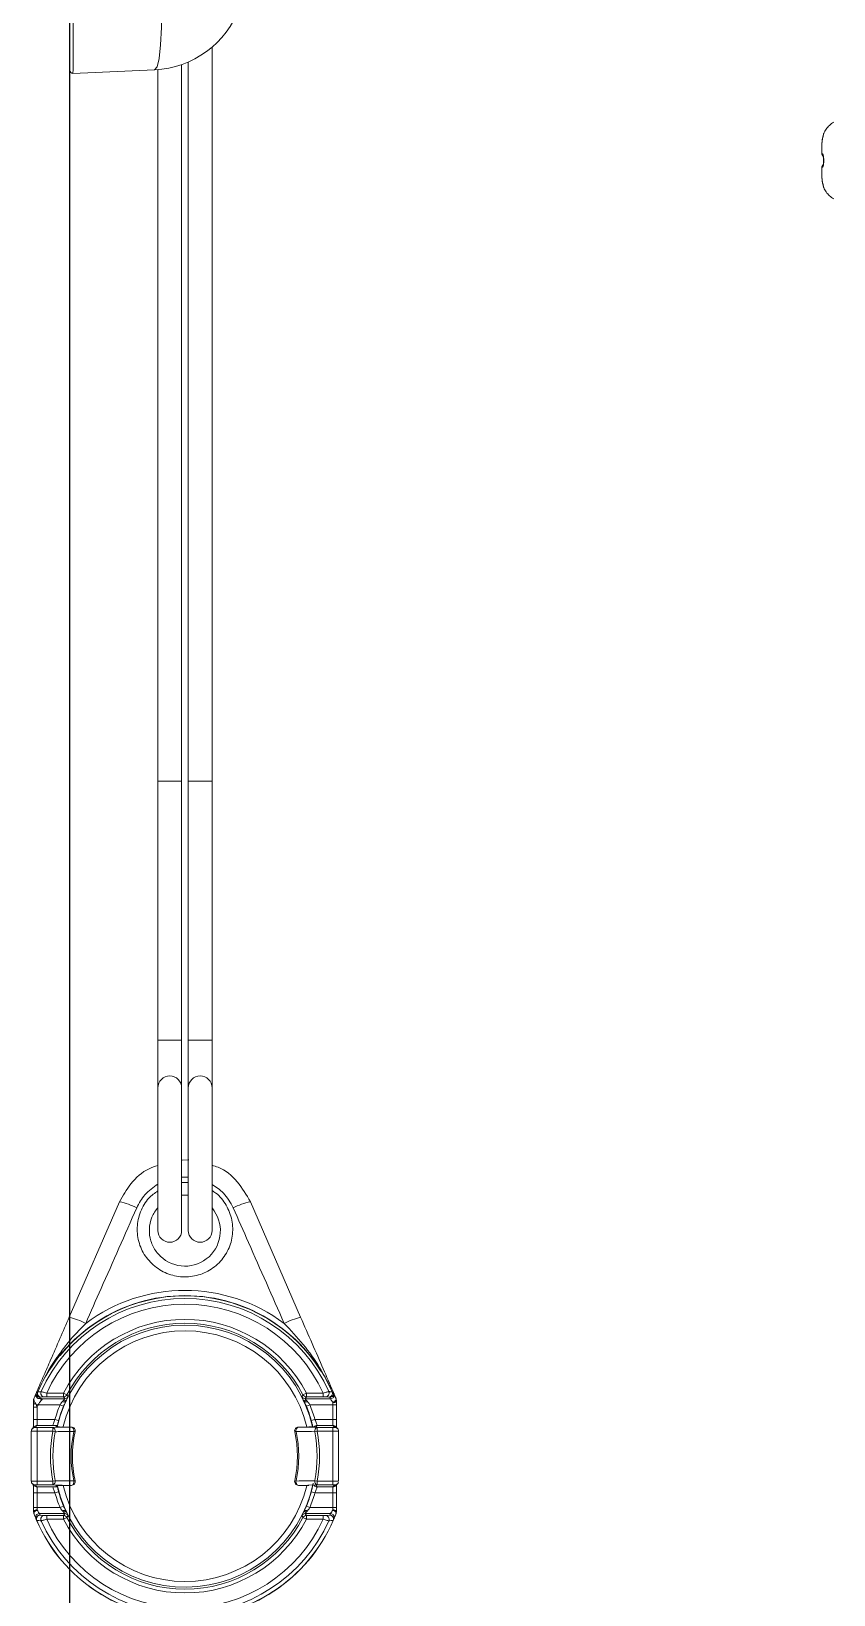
# Model space of a CAD drawing. Extents: x -382 to 1420, y -377 to 265.
# Drawn here: x 396.362 to 398.47, y 139.61 to 143.718 of the extents above; entities that cross this region are included whole.
import ezdxf

# ---------------------------------------------------------------- set-up
doc = ezdxf.new("R2010")
doc.units = 0
doc.header["$MEASUREMENT"] = 0
for name, color, linetype in [('AV-Anno-Iden', 154, 'CONTINUOUS'), ('AV-Detl-Obje', 84, 'CONTINUOUS'), ('AV-Detl-Obje-Brkt', 202, 'CONTINUOUS'), ('AV-Detl-Obje-Mont', 232, 'CONTINUOUS'), ('AV-Elev-Wall', 160, 'CONTINUOUS')]:
    doc.layers.add(name, color=color, linetype=linetype)

# ---------------------------------------------------------------- blocks, each defined once
blk = doc.blocks.new('A$C42D23839')
at = {"layer": 'AV-Detl-Obje-Brkt', "linetype": 'Continuous', "lineweight": 15}
for p, q in [((1.6334, 4.0956), (1.6334, 2.1671)), ((1.6958, 2.1671), (1.6958, 4.0567)), ((1.7133, 4.0499), (1.7133, 2.1671)), ((1.7758, 2.1671), (1.7758, 4.0368)), ((1.6334, 2.1671), (1.6334, 1.4861)), ((1.6334, 2.1671), (1.6958, 2.1671)), ((1.6958, 1.4861), (1.6958, 2.1671)), ((1.7133, 2.1671), (1.7133, 1.4861)), ((1.7133, 2.1671), (1.7446, 2.1671)), ((1.7446, 2.1671), (1.7758, 2.1671)), ((1.7758, 1.4861), (1.7758, 2.1671)), ((1.6334, 1.4861), (1.6334, 1.3613)), ((1.6334, 1.4861), (1.6958, 1.4861)), ((1.6958, 1.3613), (1.6958, 1.4861)), ((1.7133, 1.4861), (1.7133, 1.3613)), ((1.7133, 1.4861), (1.7446, 1.4861)), ((1.7446, 1.4861), (1.7758, 1.4861)), ((1.7758, 1.3613), (1.7758, 1.4861)), ((1.6334, 1.3613), (1.6334, 0.9866)), ((1.6958, 0.9866), (1.6958, 1.3613)), ((1.7133, 1.3613), (1.7133, 0.9866)), ((1.7758, 0.9866), (1.7758, 1.3613)), ((1.6946, 1.1716), (1.7119, 1.1713)), ((1.7133, 1.1263), (1.6958, 1.1267)), ((1.6958, 1.1126), (1.7133, 1.1124)), ((1.7133, 1.0789), (1.6958, 1.0791)), ((1.4007, 0.7588), (1.5328, 1.0616)), ((1.8763, 1.0616), (2.0085, 0.7588)), ((1.3064, 0.5382), (1.3074, 0.5437)), ((1.3148, 0.5619), (1.3176, 0.5621)), ((1.3153, 0.5632), (1.3177, 0.5621)), ((1.3176, 0.5621), (1.318, 0.5622)), ((1.3177, 0.5621), (1.3176, 0.5621)), ((1.3223, 0.5441), (1.3887, 0.5441)), ((1.3263, 0.5483), (1.3239, 0.548)), ((1.3268, 0.5483), (1.3263, 0.5483)), ((1.3353, 0.5491), (1.3268, 0.5483)), ((1.3413, 0.5492), (1.3413, 0.5592)), ((1.3413, 0.5592), (1.3856, 0.5592)), ((1.3856, 0.5492), (1.3413, 0.5492)), ((1.3824, 0.5367), (1.3855, 0.5395)), ((1.3856, 0.5492), (1.3856, 0.5592)), ((1.3945, 0.5545), (1.3856, 0.5592)), ((1.3887, 0.5441), (1.3856, 0.5492)), ((1.3935, 0.5405), (1.3915, 0.5377)), ((2.0147, 0.5545), (2.0235, 0.5592)), ((2.0177, 0.5377), (2.0156, 0.5405)), ((2.0235, 0.5492), (2.0204, 0.5441)), ((2.0204, 0.5441), (2.0783, 0.5441)), ((2.0235, 0.5592), (2.0679, 0.5592)), ((2.0235, 0.5492), (2.0235, 0.5592)), ((2.0679, 0.5492), (2.0235, 0.5492)), ((2.0236, 0.5395), (2.0268, 0.5367)), ((2.0679, 0.5492), (2.0679, 0.5592)), ((2.0824, 0.5483), (2.0739, 0.5491)), ((2.0795, 0.5427), (2.0783, 0.5441)), ((2.0829, 0.5483), (2.0824, 0.5483)), ((2.0852, 0.548), (2.0829, 0.5483)), ((2.0912, 0.5622), (2.0915, 0.5621)), ((2.0939, 0.5632), (2.0915, 0.5621)), ((2.0915, 0.5621), (2.0915, 0.5621)), ((2.0915, 0.5621), (2.0944, 0.5619)), ((1.3064, 0.5285), (1.3064, 0.4895)), ((1.3064, 0.5285), (1.3164, 0.5285)), ((1.3765, 0.5285), (1.3164, 0.5285)), ((1.3164, 0.5285), (1.3164, 0.4895)), ((1.3857, 0.5247), (1.3765, 0.5285)), ((2.0235, 0.5247), (2.0327, 0.5285)), ((2.0907, 0.5285), (2.0327, 0.5285)), ((2.0907, 0.5285), (2.0963, 0.5304)), ((2.0927, 0.5225), (2.0963, 0.5304)), ((2.0927, 0.4895), (2.0927, 0.5225)), ((2.1027, 0.5225), (2.0927, 0.5225)), ((2.1027, 0.5292), (2.1027, 0.5225)), ((2.1027, 0.4895), (2.1027, 0.5225)), ((1.3008, 0.459), (1.3008, 0.3276)), ((1.3087, 0.471), (1.3038, 0.466)), ((1.3064, 0.4895), (1.3164, 0.4895)), ((1.3158, 0.4739), (1.3108, 0.469)), ((1.3108, 0.469), (1.3165, 0.4688)), ((1.3574, 0.4739), (1.3158, 0.4739)), ((1.3164, 0.4895), (1.363, 0.4895)), ((1.3165, 0.4588), (1.3165, 0.4688)), ((1.3165, 0.4688), (1.3572, 0.4688)), ((1.3165, 0.4588), (1.3165, 0.3277)), ((1.3572, 0.4588), (1.3165, 0.4588)), ((1.3572, 0.4688), (1.4064, 0.4699)), ((1.3572, 0.4588), (1.3572, 0.4688)), ((1.3636, 0.4576), (1.3572, 0.4588)), ((1.3603, 0.4705), (1.3574, 0.4739)), ((1.362, 0.4703), (1.3603, 0.4705)), ((1.3726, 0.4868), (1.363, 0.4895)), ((1.3685, 0.4701), (1.3692, 0.4731)), ((1.4064, 0.4699), (1.3788, 0.47)), ((1.4162, 0.4577), (1.4128, 0.4585)), ((1.9965, 0.4585), (1.9931, 0.4577)), ((2.0317, 0.4699), (2.0028, 0.4699)), ((2.0028, 0.4699), (2.0519, 0.4688)), ((2.0317, 0.4699), (2.0028, 0.4699)), ((2.0366, 0.4868), (2.0462, 0.4895)), ((2.0438, 0.4704), (2.04, 0.4735)), ((2.04, 0.4735), (2.0407, 0.4702)), ((2.0519, 0.4588), (2.0455, 0.4576)), ((2.0462, 0.4895), (2.0927, 0.4895)), ((2.0934, 0.4739), (2.0517, 0.4739)), ((2.0519, 0.4588), (2.0519, 0.4688)), ((2.0519, 0.4688), (2.0927, 0.4688)), ((2.0927, 0.4588), (2.0519, 0.4588)), ((2.1027, 0.4895), (2.0927, 0.4895)), ((2.0927, 0.4688), (2.0983, 0.469)), ((2.0927, 0.4588), (2.0927, 0.4688)), ((2.0927, 0.3277), (2.0927, 0.4588)), ((2.0983, 0.469), (2.0934, 0.4739)), ((2.1054, 0.466), (2.1005, 0.471)), ((2.1083, 0.3276), (2.1083, 0.459)), ((1.3572, 0.3277), (1.3636, 0.3289)), ((1.4128, 0.328), (1.4162, 0.3288)), ((1.9931, 0.3288), (1.9965, 0.3281)), ((2.0455, 0.3289), (2.0519, 0.3277)), ((1.3038, 0.3205), (1.3087, 0.3156)), ((1.3064, 0.297), (1.3064, 0.258)), ((1.3164, 0.297), (1.3064, 0.297)), ((1.3165, 0.3177), (1.3108, 0.3176)), ((1.3108, 0.3176), (1.3158, 0.3126)), ((1.3158, 0.3126), (1.3574, 0.3126)), ((1.363, 0.297), (1.3164, 0.297)), ((1.3164, 0.297), (1.3164, 0.258)), ((1.3165, 0.3277), (1.3572, 0.3277)), ((1.3165, 0.3177), (1.3165, 0.3277)), ((1.3572, 0.3177), (1.3165, 0.3177)), ((1.3572, 0.3177), (1.3572, 0.3277)), ((1.4064, 0.3166), (1.3572, 0.3177)), ((1.3574, 0.3126), (1.3603, 0.3161)), ((1.363, 0.297), (1.3726, 0.2997)), ((1.3788, 0.3166), (1.4064, 0.3166)), ((2.0519, 0.3177), (2.0028, 0.3166)), ((2.0028, 0.3166), (2.0317, 0.3166)), ((2.0028, 0.3166), (2.0317, 0.3166)), ((2.0462, 0.297), (2.0366, 0.2997)), ((2.0407, 0.3163), (2.04, 0.3131)), ((2.0927, 0.297), (2.0462, 0.297)), ((2.0517, 0.3126), (2.0934, 0.3126)), ((2.0519, 0.3277), (2.0927, 0.3277)), ((2.0519, 0.3177), (2.0519, 0.3277)), ((2.0927, 0.3177), (2.0519, 0.3177)), ((2.0927, 0.3177), (2.0927, 0.3277)), ((2.0983, 0.3176), (2.0927, 0.3177)), ((2.0927, 0.258), (2.0927, 0.297)), ((2.0927, 0.297), (2.1027, 0.297)), ((2.0934, 0.3126), (2.0983, 0.3176)), ((2.1005, 0.3156), (2.1054, 0.3205)), ((2.1027, 0.258), (2.1027, 0.297)), ((1.3164, 0.258), (1.3064, 0.258)), ((1.3074, 0.2429), (1.3064, 0.2483)), ((1.3164, 0.258), (1.3765, 0.258)), ((1.3765, 0.258), (1.3857, 0.2619)), ((1.3855, 0.247), (1.3824, 0.2499)), ((1.3915, 0.2488), (1.3935, 0.246)), ((2.0156, 0.246), (2.0177, 0.2488)), ((2.0327, 0.258), (2.0235, 0.2619)), ((2.0268, 0.2499), (2.0236, 0.247)), ((2.0327, 0.258), (2.0927, 0.258)), ((2.0927, 0.258), (2.1027, 0.258)), ((2.1018, 0.2429), (2.1028, 0.2483)), ((1.3148, 0.2245), (1.3151, 0.2246)), ((1.3887, 0.2424), (1.3223, 0.2424)), ((1.324, 0.2384), (1.3353, 0.2375)), ((1.3413, 0.2374), (1.3413, 0.2274)), ((1.3413, 0.2374), (1.3856, 0.2374)), ((1.3856, 0.2274), (1.3413, 0.2274)), ((1.3856, 0.2374), (1.3887, 0.2424)), ((1.3856, 0.2274), (1.3856, 0.2374)), ((1.3856, 0.2274), (1.3945, 0.232)), ((2.0235, 0.2274), (2.0147, 0.232)), ((2.0204, 0.2424), (2.0235, 0.2374)), ((2.0869, 0.2424), (2.0204, 0.2424)), ((2.0235, 0.2374), (2.0679, 0.2374)), ((2.0235, 0.2374), (2.0235, 0.2274)), ((2.0679, 0.2274), (2.0235, 0.2274)), ((2.0679, 0.2374), (2.0679, 0.2274)), ((2.0739, 0.2375), (2.0852, 0.2384)), ((2.0943, 0.2245), (2.094, 0.2246))]:
    blk.add_line(p, q, dxfattribs=at)
at = {"layer": 'AV-Detl-Obje-Brkt', "linetype": 'Continuous', "lineweight": 15, "flags": 128}
for points in [[(2.0777, 0.5441), (2.0817, 0.5445), (2.084, 0.5451)], [(2.0843, 0.5438), (2.0832, 0.5434), (2.0795, 0.5427)], [(1.3018, 0.4631), (1.3025, 0.4645), (1.3038, 0.466)], [(2.1054, 0.3205), (2.1066, 0.322), (2.1075, 0.3235)]]:
    blk.add_lwpolyline(points, dxfattribs=at)
at = {"layer": 'AV-Detl-Obje-Brkt', "linetype": 'Continuous', "lineweight": 15}
for centre, radius, start, end in [((1.6646, 1.3612), 0.0312, 0.0369, 179.9631), ((1.7445, 1.3612), 0.0312, 89.9771, 179.9771), ((1.7446, 1.3612), 0.0312, 0.0229, 90.0229), ((1.5013, 0.8991), 0.1655, 62.4653, 79.0136), ((1.7046, 0.9857), 0.093, 139.9845, 314.4176), ((1.9079, 0.8991), 0.1655, 100.9864, 117.5347), ((1.6646, 0.9866), 0.0312, 180, 0), ((1.7446, 0.9866), 0.0312, 180, 0), ((1.7046, 0.3933), 0.4356, 53.2381, 126.7619), ((1.7046, 0.3933), 0.4219, 23.6008, 156.3992), ((1.7046, 0.3933), 0.4144, 24.1759, 155.8241), ((1.7046, 0.3933), 0.3994, 24.5433, 155.4567), ((1.7046, 0.3933), 0.4214, 38.9031, 147.9903), ((1.7046, 0.3933), 0.3595, 27.4787, 152.5213), ((1.7046, 0.3933), 0.3495, 27.4787, 152.5213), ((1.3293, 0.5072), 0.2615, 64.022, 74.1649), ((2.0799, 0.5072), 0.2615, 105.8351, 115.978), ((1.7046, 0.3933), 0.3443, 12.9956, 166.8917), ((1.7046, 0.3933), 0.3293, 13.7563, 166.4912), ((1.3141, 0.5434), 0.0093, 214.198, 284.3087), ((1.3175, 0.546), 0.0104, 192.7862, 265.5283), ((1.7046, 0.3933), 0.4247, 158.5708, 158.7458), ((1.3223, 0.5541), 0.00999, 157.2029, 269.9955), ((1.7046, 0.3933), 0.4247, 156.6049, 157.1853), ((1.3239, 0.5579), 0.00999, 156.6227, 269.9951), ((1.7046, 0.3933), 0.4247, 156.4218, 156.6049), ((1.3269, 0.5583), 0.01, 157.839, 266.632), ((1.3272, 0.5583), 0.01, 157.4594, 267.653), ((1.7046, 0.3833), 0.4147, 156.6049, 157.1853), ((1.3357, 0.5591), 0.01, 156.9314, 267.6199), ((1.3863, 0.5428), 0.00731, 237.9198, 315.2546), ((1.3856, 0.5592), 0.01, 270.0255, 332.4958), ((1.3887, 0.5541), 0.01, 270.0258, 332.9921), ((2.4905, 1.2386), 1.292, 211.9719, 212.2334), ((0.9217, 1.2367), 1.2884, 327.7663, 328.0285), ((2.0205, 0.5541), 0.01, 207.0079, 269.9742), ((2.0235, 0.5592), 0.01, 207.5042, 269.9745), ((2.0229, 0.5428), 0.00731, 224.7454, 302.0802), ((2.0735, 0.5591), 0.01, 272.3801, 23.0686), ((2.0819, 0.5583), 0.01, 272.347, 22.5406), ((2.0823, 0.5583), 0.01, 273.368, 22.161), ((2.0852, 0.5579), 0.00999, 270.0049, 23.3773), ((1.7046, 0.3833), 0.4147, 22.896, 23.3951), ((2.0866, 0.5546), 0.00999, 270.0045, 22.8784), ((1.7046, 0.3933), 0.4247, 23.3951, 23.5782), ((1.7046, 0.3933), 0.4247, 22.896, 23.3951), ((1.7046, 0.3933), 0.4247, 20.8069, 21.4292), ((2.0991, 0.5385), 0.00355, 359.2467, 42.1297), ((1.7046, 0.3933), 0.3549, 157.6044, 164.2684), ((1.7046, 0.3933), 0.3449, 157.6044, 164.2684), ((1.7046, 0.3933), 0.3449, 15.7316, 22.3956), ((1.7046, 0.3933), 0.3549, 15.7316, 22.3956), ((1.7046, 0.3933), 0.4091, 18.4174, 19.2995), ((2.0976, 0.5202), 0.0104, 60.5062, 97.1794), ((1.3108, 0.459), 0.00998, 89.956, 134.9966), ((1.3158, 0.4639), 0.00998, 89.956, 134.9966), ((1.7046, 0.3933), 0.3535, 169.3133, 190.6867), ((1.3543, 0.4597), 0.00954, 347.2399, 72.3878), ((1.3575, 0.4639), 0.00999, 39.1841, 90.038), ((1.7046, 0.3933), 0.347, 169.3133, 190.6867), ((1.7046, 0.3933), 0.299, 167.4012, 192.5988), ((1.4035, 0.4607), 0.00963, 346.4114, 71.9513), ((1.4064, 0.4599), 0.00999, 347.4012, 89.8718), ((1.7046, 0.3933), 0.2955, 167.4012, 192.5988), ((2.0028, 0.4599), 0.00999, 90.1282, 192.5926), ((1.7046, 0.3933), 0.2956, 347.4074, 12.5926), ((2.0058, 0.4607), 0.00963, 108.1948, 193.5937), ((1.7046, 0.3933), 0.2991, 347.4074, 12.5926), ((2.0548, 0.4597), 0.00954, 107.7585, 192.7745), ((1.7046, 0.3933), 0.347, 349.3128, 10.6872), ((1.7046, 0.3933), 0.3535, 349.3128, 10.6872), ((2.0934, 0.4639), 0.00998, 45.0034, 90.044), ((2.0983, 0.459), 0.00998, 45.0034, 90.044), ((2.0983, 0.459), 0.00998, 22.1844, 44.9992), ((1.3543, 0.3268), 0.00954, 287.6122, 12.7601), ((1.4064, 0.3266), 0.00999, 270.1282, 12.5988), ((2.0028, 0.3266), 0.00999, 167.4074, 269.8718), ((2.0548, 0.3268), 0.00954, 167.2255, 252.2415), ((1.3108, 0.3276), 0.00998, 199.4115, 224.999), ((1.3108, 0.3276), 0.00998, 225.0034, 270.044), ((1.3158, 0.3226), 0.00998, 225.0034, 270.044), ((1.3575, 0.3226), 0.00999, 269.9613, 320.8025), ((1.7046, 0.3933), 0.3549, 195.7316, 202.3956), ((1.7046, 0.3933), 0.3443, 191.8193, 346.8372), ((1.7046, 0.3933), 0.3449, 195.7316, 202.3956), ((1.7046, 0.3933), 0.3293, 193.7032, 346.3886), ((1.4035, 0.3258), 0.00963, 288.0487, 13.5886), ((2.0058, 0.3258), 0.00963, 166.4063, 251.8052), ((1.7046, 0.3933), 0.3449, 337.6044, 344.2684), ((1.7046, 0.3933), 0.3549, 337.6044, 344.2684), ((2.0934, 0.3226), 0.00998, 269.956, 314.9966), ((2.0983, 0.3276), 0.00998, 269.956, 314.9966), ((1.3141, 0.2431), 0.0093, 75.6913, 145.802), ((1.3175, 0.2406), 0.0104, 94.4717, 167.2138), ((1.3863, 0.2437), 0.00731, 44.7454, 122.0802), ((2.0229, 0.2437), 0.00731, 57.9198, 135.2546), ((2.0916, 0.2406), 0.0104, 12.7862, 85.5283), ((2.0951, 0.2431), 0.0093, 34.198, 104.3087), ((1.7046, 0.3933), 0.4247, 201.2879, 201.4894), ((1.3223, 0.2324), 0.00999, 90.0045, 202.7971), ((1.7046, 0.3933), 0.4247, 202.8147, 203.414), ((1.324, 0.2285), 0.00999, 90.0049, 203.3962), ((1.3244, 0.2284), 0.01, 92.3364, 202.369), ((1.7046, 0.3933), 0.4247, 203.414, 336.586), ((1.7046, 0.3933), 0.4244, 203.414, 336.586), ((1.7046, 0.4033), 0.4147, 202.8147, 203.414), ((1.3357, 0.2275), 0.01, 92.3801, 203.0686), ((1.7046, 0.3933), 0.4144, 204.1759, 335.8241), ((1.7046, 0.3933), 0.3994, 204.5433, 335.4567), ((1.3856, 0.2274), 0.01, 27.5042, 89.9745), ((1.7046, 0.3933), 0.3595, 207.4787, 332.5213), ((1.3887, 0.2324), 0.01, 27.0079, 89.9742), ((2.4874, -0.4502), 1.2884, 147.7663, 148.0285), ((1.7046, 0.3933), 0.3495, 207.4787, 332.5213), ((2.0205, 0.2324), 0.01, 90.0258, 152.9921), ((0.9187, -0.4521), 1.292, 31.9719, 32.2334), ((2.0235, 0.2274), 0.01, 90.0255, 152.4958), ((2.0735, 0.2275), 0.01, 336.9314, 87.6199), ((1.7046, 0.4033), 0.4147, 336.586, 337.1853), ((2.0848, 0.2284), 0.01, 337.631, 87.6636), ((2.0852, 0.2285), 0.00999, 336.6038, 89.9951), ((2.0869, 0.2324), 0.00999, 337.2029, 89.9955), ((1.7046, 0.3933), 0.4247, 336.586, 337.1853), ((1.7046, 0.3933), 0.4247, 338.5094, 338.7114)]:
    blk.add_arc(centre, radius, start, end, dxfattribs=at)
for centre, major_axis, ratio, start_param, end_param in [((1.3058, 0.5285), (0, 0.0256), 0.026186, 4.712389, 5.100747), ((1.3157, 0.5285), (0, 0.0156), 0.042945, 4.712389, 5.100747), ((1.3165, 0.459), (0.0156, 0), 0.009427, 3.115413, 4.712389), ((1.3058, 0.4895), (0, 0.0256), 0.026186, 3.744453, 4.712389), ((1.3157, 0.4895), (0, 0.0156), 0.042945, 3.167773, 4.712389), ((2.0934, 0.4895), (0, 0.0156), 0.042945, 1.570796, 3.115413), ((2.0927, 0.459), (0.0156, 0), 0.009427, 4.712389, 6.309365), ((2.1034, 0.4895), (0, 0.0256), 0.026186, 1.570796, 2.51859), ((1.3165, 0.3276), (0.0156, 0), 0.009427, 1.570796, 3.167773), ((1.3058, 0.297), (0, 0.0256), 0.026186, 4.712389, 5.660182), ((1.3157, 0.297), (0, 0.0156), 0.042945, 4.712389, 6.257005), ((2.0927, 0.3276), (0.0156, 0), 0.009427, 6.257005, 7.853982), ((2.0934, 0.297), (0, 0.0156), 0.042945, 0.02618, 1.570796), ((2.1034, 0.297), (0, 0.0256), 0.026186, 0.60286, 1.570796), ((1.3058, 0.258), (0, 0.0256), 0.026186, 4.324031, 4.712389), ((1.3157, 0.258), (0, 0.0156), 0.042945, 4.324031, 4.712389), ((2.0934, 0.258), (0, 0.0156), 0.042945, 1.570796, 1.959154), ((2.1034, 0.258), (0, 0.0256), 0.026186, 1.570796, 1.959154)]:
    blk.add_ellipse(centre, major_axis=major_axis, ratio=ratio, start_param=start_param, end_param=end_param, dxfattribs=at)
for points, knots in [([(1.5328, 1.0616), (1.5433, 1.0798), (1.5641, 1.1162), (1.6024, 1.1486), (1.628, 1.1561), (1.6334, 1.1577)], [0, 0, 0, 0, 0.440898, 0.882048, 1, 1, 1, 1]), ([(1.7758, 1.1572), (1.7836, 1.1547), (1.8113, 1.1455), (1.8483, 1.1121), (1.8674, 1.0777), (1.8763, 1.0616)], [0, 0, 0, 0, 0.171605, 0.611562, 1, 1, 1, 1]), ([(1.6334, 1.1074), (1.6227, 1.1004), (1.5988, 1.0849), (1.5853, 1.0597), (1.5778, 1.0459)], [0, 0, 0, 0, 0.449261, 1, 1, 1, 1]), ([(1.7918, 0.8995), (1.7864, 0.8948), (1.7704, 0.8809), (1.7375, 0.8664), (1.695, 0.8624), (1.6533, 0.8727), (1.6173, 0.8961), (1.5912, 0.9303), (1.578, 0.971), (1.5791, 1.0139), (1.5946, 1.0536), (1.6149, 1.0795), (1.6301, 1.0892), (1.6334, 1.0914)], [0, 0, 0, 0, 0.052004, 0.154263, 0.255317, 0.357568, 0.460097, 0.562641, 0.665033, 0.76721, 0.86926, 0.971432, 1, 1, 1, 1]), ([(1.8314, 1.0459), (1.8249, 1.058), (1.8114, 1.0833), (1.788, 1.0998), (1.7758, 1.1083)], [0, 0, 0, 0, 0.481242, 1, 1, 1, 1]), ([(1.7758, 1.0904), (1.7841, 1.0845), (1.8038, 1.0702), (1.8233, 1.0359), (1.8325, 0.9941), (1.8267, 0.9517), (1.8109, 0.9197), (1.7966, 0.9045), (1.7918, 0.8995)], [0, 0, 0, 0, 0.138189, 0.33043, 0.522755, 0.714798, 0.906201, 1, 1, 1, 1]), ([(1.5778, 1.0459), (1.5644, 1.0155), (1.5199, 0.9143), (1.4751, 0.8131), (1.4439, 0.7423)], [0, 0, 0, 0, 0.300592, 1, 1, 1, 1]), ([(1.7697, 0.9193), (1.7732, 0.923), (1.7839, 0.9344), (1.7958, 0.9585), (1.7999, 0.9901), (1.7939, 1.0217), (1.7818, 1.0389), (1.7758, 1.0473)], [0, 0, 0, 0, 0.109422, 0.333059, 0.557559, 0.782153, 1, 1, 1, 1]), ([(1.9653, 0.7423), (1.9519, 0.7727), (1.9071, 0.874), (1.8625, 0.9751), (1.8314, 1.0459)], [0, 0, 0, 0, 0.300595, 1, 1, 1, 1]), ([(1.3153, 0.5632), (1.324, 0.5831), (1.3427, 0.6259), (1.3702, 0.689), (1.3905, 0.7354), (1.4007, 0.7588)], [0, 0, 0, 0, 0.301818, 0.649408, 1, 1, 1, 1]), ([(1.4439, 0.7423), (1.4098, 0.7057), (1.3733, 0.6665), (1.3475, 0.6202), (1.3458, 0.6171)], [0, 0, 0, 0, 0.934119, 1, 1, 1, 1]), ([(2.0357, 0.6597), (2.0279, 0.6705), (2.0067, 0.6999), (1.9813, 0.7259), (1.9653, 0.7423)], [0, 0, 0, 0, 0.369659, 1, 1, 1, 1]), ([(2.0085, 0.7588), (2.0168, 0.7398), (2.0335, 0.7016), (2.0555, 0.651), (2.0754, 0.6055), (2.0877, 0.5773), (2.0939, 0.5632)], [0, 0, 0, 0, 0.284995, 0.575463, 0.786743, 1, 1, 1, 1]), ([(2.0915, 0.5621), (2.0771, 0.5924), (2.0609, 0.6265), (2.0382, 0.6564), (2.0357, 0.6597)], [0, 0, 0, 0, 0.889018, 1, 1, 1, 1]), ([(1.3458, 0.6171), (1.3417, 0.61), (1.3313, 0.5922), (1.3228, 0.5734), (1.3177, 0.5621)], [0, 0, 0, 0, 0.398712, 1, 1, 1, 1]), ([(1.3074, 0.5437), (1.3077, 0.5446), (1.309, 0.5479), (1.3109, 0.5527), (1.3127, 0.5569), (1.3129, 0.5576), (1.3131, 0.558)], [0, 0, 0, 0, 0.118513, 0.421658, 0.711392, 1, 1, 1, 1]), ([(1.3164, 0.5344), (1.3164, 0.5344), (1.3164, 0.5347), (1.3164, 0.5351), (1.3166, 0.5354), (1.3167, 0.5356)], [0, 0, 0, 0, 0.009876, 0.648711, 1, 1, 1, 1]), ([(1.3223, 0.5441), (1.3221, 0.5439), (1.3219, 0.5435), (1.3201, 0.5409), (1.3183, 0.5381), (1.3171, 0.5361), (1.3167, 0.5356)], [0, 0, 0, 0, 0.2812966, 0.5695002, 0.8780553, 1, 1, 1, 1]), ([(1.318, 0.5622), (1.3199, 0.5624), (1.3227, 0.5626), (1.3256, 0.5629), (1.3265, 0.563)], [0, 0, 0, 0, 0.686394, 1, 1, 1, 1]), ([(1.3265, 0.563), (1.3271, 0.5629), (1.3283, 0.5626), (1.3318, 0.5617), (1.3362, 0.5605), (1.3396, 0.5596), (1.3413, 0.5592)], [0, 0, 0, 0, 0.249881, 0.492976, 0.745798, 1, 1, 1, 1]), ([(1.3413, 0.5492), (1.3406, 0.5492), (1.3393, 0.5492), (1.3375, 0.5491), (1.336, 0.5491), (1.3355, 0.5491), (1.3353, 0.5491)], [0, 0, 0, 0, 0.261219, 0.517634, 0.75852, 1, 1, 1, 1]), ([(1.3765, 0.5285), (1.3778, 0.5304), (1.3798, 0.5333), (1.3818, 0.5358), (1.3824, 0.5367)], [0, 0, 0, 0, 0.663989, 1, 1, 1, 1]), ([(1.3855, 0.5395), (1.3859, 0.54), (1.387, 0.5415), (1.3885, 0.5435), (1.3886, 0.5439), (1.3887, 0.5441)], [0, 0, 0, 0, 0.204277, 0.607816, 1, 1, 1, 1]), ([(1.3855, 0.5395), (1.3856, 0.5395), (1.3868, 0.5391), (1.389, 0.5388), (1.3918, 0.5392), (1.393, 0.5401), (1.3935, 0.5405)], [0, 0, 0, 0, 0.021952, 0.374383, 0.687348, 1, 1, 1, 1]), ([(1.3915, 0.5377), (1.3908, 0.5363), (1.3889, 0.5323), (1.387, 0.5277), (1.3857, 0.5247)], [0, 0, 0, 0, 0.337593, 1, 1, 1, 1]), ([(2.0156, 0.5405), (2.0162, 0.5401), (2.0174, 0.5392), (2.0201, 0.5388), (2.0224, 0.5391), (2.0236, 0.5395), (2.0236, 0.5395)], [0, 0, 0, 0, 0.314012, 0.627922, 0.978049, 1, 1, 1, 1]), ([(2.0235, 0.5247), (2.0222, 0.5277), (2.0202, 0.5323), (2.0183, 0.5363), (2.0177, 0.5377)], [0, 0, 0, 0, 0.662407, 1, 1, 1, 1]), ([(2.0204, 0.5441), (2.0205, 0.5439), (2.0207, 0.5435), (2.0221, 0.5415), (2.0233, 0.54), (2.0236, 0.5395)], [0, 0, 0, 0, 0.392184, 0.795723, 1, 1, 1, 1]), ([(2.0268, 0.5367), (2.0274, 0.5358), (2.0294, 0.5333), (2.0314, 0.5304), (2.0327, 0.5285)], [0, 0, 0, 0, 0.336011, 1, 1, 1, 1]), ([(2.0679, 0.5592), (2.0697, 0.5597), (2.0735, 0.5607), (2.0784, 0.5619), (2.0814, 0.5627), (2.0824, 0.5629), (2.0827, 0.563)], [0, 0, 0, 0, 0.281347, 0.567741, 0.848358, 1, 1, 1, 1]), ([(2.0739, 0.5491), (2.0737, 0.5491), (2.0734, 0.5491), (2.0721, 0.5491), (2.0701, 0.5492), (2.0686, 0.5492), (2.0679, 0.5492)], [0, 0, 0, 0, 0.145896, 0.421612, 0.711012, 1, 1, 1, 1]), ([(2.0783, 0.5441), (2.0784, 0.5441), (2.0786, 0.5441), (2.0804, 0.5442), (2.0824, 0.5443), (2.0841, 0.5444)], [0, 0, 0, 0, 0.015548, 0.12881, 1, 1, 1, 1]), ([(2.0907, 0.5285), (2.0894, 0.5303), (2.0867, 0.534), (2.0829, 0.5388), (2.0806, 0.5415), (2.0797, 0.5425), (2.0795, 0.5427)], [0, 0, 0, 0, 0.325258, 0.646683, 0.948209, 1, 1, 1, 1]), ([(2.0827, 0.563), (2.0846, 0.5628), (2.0875, 0.5625), (2.0903, 0.5623), (2.0912, 0.5622)], [0, 0, 0, 0, 0.686394, 1, 1, 1, 1]), ([(2.0841, 0.5444), (2.0848, 0.5444), (2.0862, 0.5445), (2.0865, 0.5446), (2.0866, 0.5446)], [0, 0, 0, 0, 0.524767, 1, 1, 1, 1]), ([(2.0847, 0.5444), (2.0854, 0.5444), (2.0865, 0.5445), (2.0876, 0.5446), (2.0887, 0.5448), (2.0902, 0.5452), (2.0925, 0.5463), (2.0949, 0.5485), (2.0958, 0.5507), (2.0962, 0.5517)], [0, 0, 0, 0, 0.275329, 0.375396, 0.445238, 0.520577, 0.636705, 0.83334, 1, 1, 1, 1]), ([(2.0944, 0.562), (2.0953, 0.5599), (2.0973, 0.5552), (2.1001, 0.548), (2.1016, 0.5441)], [0, 0, 0, 0, 0.467003, 1, 1, 1, 1]), ([(2.0964, 0.5538), (2.0966, 0.5544), (2.0968, 0.5555), (2.0964, 0.5565), (2.0962, 0.5571)], [0, 0, 0, 0, 0.495689, 1, 1, 1, 1]), ([(2.0963, 0.5304), (2.098, 0.5331), (2.1005, 0.5369), (2.1014, 0.5399), (2.1018, 0.5409)], [0, 0, 0, 0, 0.6792741, 1, 1, 1, 1]), ([(2.1016, 0.5441), (2.1016, 0.5441), (2.1017, 0.544), (2.1019, 0.5433), (2.102, 0.5423), (2.1018, 0.5413), (2.1018, 0.5409)], [0, 0, 0, 0, 0.027415, 0.150579, 0.603831, 1, 1, 1, 1]), ([(2.1016, 0.5441), (2.1016, 0.5441), (2.1017, 0.5438), (2.1021, 0.5427), (2.1026, 0.5409), (2.1026, 0.5392), (2.1027, 0.5385)], [0, 0, 0, 0, 0.027303, 0.150074, 0.602909, 1, 1, 1, 1]), ([(2.1027, 0.5385), (2.1027, 0.5378), (2.1027, 0.5348), (2.1027, 0.5316), (2.1027, 0.5292)], [0, 0, 0, 0, 0.2489049, 1, 1, 1, 1]), ([(1.3018, 0.4631), (1.3013, 0.462), (1.3007, 0.4607), (1.3009, 0.4593), (1.301, 0.459)], [0, 0, 0, 0, 0.806231, 1, 1, 1, 1]), ([(1.3038, 0.466), (1.303, 0.4652), (1.3021, 0.4643), (1.3018, 0.4632), (1.3018, 0.4631)], [0, 0, 0, 0, 0.962505, 1, 1, 1, 1]), ([(1.3574, 0.4739), (1.3574, 0.474), (1.3574, 0.4742), (1.3578, 0.4759), (1.3589, 0.4794), (1.3606, 0.4842), (1.3622, 0.4877), (1.363, 0.4895)], [0, 0, 0, 0, 0.112319, 0.322159, 0.540006, 0.767852, 1, 1, 1, 1]), ([(1.3603, 0.4705), (1.3603, 0.4704), (1.3604, 0.4704), (1.362, 0.4702), (1.3661, 0.4701), (1.3719, 0.47), (1.3765, 0.47), (1.3788, 0.47)], [0, 0, 0, 0, 0.067154, 0.295467, 0.528135, 0.764132, 1, 1, 1, 1]), ([(1.3781, 0.47), (1.3769, 0.47), (1.3731, 0.47), (1.3679, 0.4701), (1.3639, 0.4702), (1.3621, 0.4703), (1.362, 0.4703), (1.3619, 0.4703)], [0, 0, 0, 0, 0.149397, 0.469476, 0.739093, 0.909689, 1, 1, 1, 1]), ([(1.4128, 0.4585), (1.4077, 0.4584), (1.3913, 0.4581), (1.3749, 0.4578), (1.3636, 0.4576)], [0, 0, 0, 0, 0.310751, 1, 1, 1, 1]), ([(1.3726, 0.4868), (1.3718, 0.4839), (1.3705, 0.479), (1.3696, 0.4749), (1.3692, 0.4731)], [0, 0, 0, 0, 0.583648, 1, 1, 1, 1]), ([(2.0455, 0.4576), (2.0404, 0.4577), (2.0241, 0.458), (2.0077, 0.4583), (1.9965, 0.4585)], [0, 0, 0, 0, 0.312362, 1, 1, 1, 1]), ([(2.0438, 0.4704), (2.0436, 0.4704), (2.0432, 0.4703), (2.04, 0.4702), (2.0359, 0.4701), (2.0331, 0.47), (2.0317, 0.4699), (2.0317, 0.4699)], [0, 0, 0, 0, 0.220516, 0.492836, 0.743198, 0.994567, 1, 1, 1, 1]), ([(2.0406, 0.4702), (2.0406, 0.4705), (2.0402, 0.4725), (2.0388, 0.4784), (2.0373, 0.484), (2.0366, 0.4868)], [0, 0, 0, 0, 0.062528, 0.532925, 1, 1, 1, 1]), ([(2.0517, 0.4739), (2.0517, 0.4739), (2.0493, 0.4738), (2.0445, 0.4737), (2.0414, 0.4735), (2.04, 0.4735)], [0, 0, 0, 0, 0.007857, 0.561844, 1, 1, 1, 1]), ([(2.0462, 0.4895), (2.047, 0.4877), (2.0485, 0.4842), (2.0503, 0.4794), (2.0514, 0.4759), (2.0518, 0.4742), (2.0517, 0.474), (2.0517, 0.4739)], [0, 0, 0, 0, 0.2321481, 0.4599941, 0.6778414, 0.8876813, 1, 1, 1, 1]), ([(2.1075, 0.4627), (2.1074, 0.463), (2.107, 0.4643), (2.1061, 0.4653), (2.1054, 0.466)], [0, 0, 0, 0, 0.246852, 1, 1, 1, 1]), ([(2.1082, 0.459), (2.1082, 0.4594), (2.1083, 0.4608), (2.1078, 0.462), (2.1075, 0.4627)], [0, 0, 0, 0, 0.3736219, 1, 1, 1, 1]), ([(1.3636, 0.3289), (1.3687, 0.3288), (1.3851, 0.3285), (1.4015, 0.3282), (1.4128, 0.328)], [0, 0, 0, 0, 0.310751, 1, 1, 1, 1]), ([(1.9965, 0.3281), (2.0016, 0.3281), (2.018, 0.3284), (2.0343, 0.3287), (2.0455, 0.3289)], [0, 0, 0, 0, 0.312362, 1, 1, 1, 1]), ([(1.3016, 0.3243), (1.3017, 0.3238), (1.3021, 0.3224), (1.3031, 0.3212), (1.3038, 0.3205)], [0, 0, 0, 0, 0.328341, 1, 1, 1, 1]), ([(1.363, 0.297), (1.3625, 0.2982), (1.3612, 0.301), (1.3595, 0.3054), (1.3582, 0.3093), (1.3574, 0.312), (1.3574, 0.3124), (1.3574, 0.3126)], [0, 0, 0, 0, 0.155002, 0.374192, 0.585633, 0.793395, 1, 1, 1, 1]), ([(1.3702, 0.309), (1.3696, 0.3117), (1.3686, 0.3161), (1.3681, 0.3187), (1.3679, 0.3196)], [0, 0, 0, 0, 0.6249804, 1, 1, 1, 1]), ([(1.3702, 0.309), (1.3705, 0.3078), (1.3712, 0.3049), (1.3721, 0.3016), (1.3726, 0.2997)], [0, 0, 0, 0, 0.411473, 1, 1, 1, 1]), ([(2.0317, 0.3166), (2.0317, 0.3166), (2.0331, 0.3165), (2.0359, 0.3165), (2.04, 0.3164), (2.0432, 0.3162), (2.0436, 0.3161), (2.0438, 0.3161)], [0, 0, 0, 0, 0.005433, 0.256802, 0.507164, 0.779484, 1, 1, 1, 1]), ([(2.0366, 0.2997), (2.0373, 0.3025), (2.0388, 0.3081), (2.0402, 0.314), (2.0406, 0.3161), (2.0406, 0.3163)], [0, 0, 0, 0, 0.467075, 0.937472, 1, 1, 1, 1]), ([(2.04, 0.3131), (2.0406, 0.3135), (2.0418, 0.3145), (2.0431, 0.3155), (2.0438, 0.3161)], [0, 0, 0, 0, 0.445834, 1, 1, 1, 1]), ([(2.04, 0.3131), (2.0414, 0.313), (2.0445, 0.3128), (2.0493, 0.3127), (2.0517, 0.3126), (2.0517, 0.3126)], [0, 0, 0, 0, 0.438156, 0.992143, 1, 1, 1, 1]), ([(2.0517, 0.3126), (2.0517, 0.3126), (2.0518, 0.3124), (2.0514, 0.3106), (2.0503, 0.3071), (2.0485, 0.3023), (2.047, 0.2988), (2.0462, 0.297)], [0, 0, 0, 0, 0.112319, 0.322159, 0.540006, 0.767852, 1, 1, 1, 1]), ([(2.1054, 0.3205), (2.1062, 0.3213), (2.1071, 0.3223), (2.1074, 0.3235), (2.1074, 0.3236)], [0, 0, 0, 0, 0.924451, 1, 1, 1, 1]), ([(2.1074, 0.3236), (2.1079, 0.3246), (2.1084, 0.3259), (2.1082, 0.3273), (2.1082, 0.3275)], [0, 0, 0, 0, 0.799359, 1, 1, 1, 1]), ([(1.3167, 0.251), (1.3167, 0.251), (1.3166, 0.2512), (1.3164, 0.2516), (1.3164, 0.252), (1.3164, 0.2521)], [0, 0, 0, 0, 0.015737, 0.653184, 1, 1, 1, 1]), ([(1.3167, 0.251), (1.3171, 0.2504), (1.3183, 0.2484), (1.3201, 0.2456), (1.3219, 0.2431), (1.3221, 0.2426), (1.3223, 0.2424)], [0, 0, 0, 0, 0.121945, 0.4305, 0.718703, 1, 1, 1, 1]), ([(1.3824, 0.2499), (1.3818, 0.2507), (1.3798, 0.2533), (1.3778, 0.2561), (1.3765, 0.258)], [0, 0, 0, 0, 0.336011, 1, 1, 1, 1]), ([(1.3935, 0.246), (1.3929, 0.2464), (1.3918, 0.2474), (1.389, 0.2477), (1.3868, 0.2474), (1.3856, 0.247), (1.3855, 0.247)], [0, 0, 0, 0, 0.314012, 0.627922, 0.978049, 1, 1, 1, 1]), ([(1.3887, 0.2424), (1.3886, 0.2426), (1.3885, 0.243), (1.387, 0.245), (1.3859, 0.2465), (1.3855, 0.247)], [0, 0, 0, 0, 0.392184, 0.795723, 1, 1, 1, 1]), ([(1.3857, 0.2619), (1.387, 0.2588), (1.3889, 0.2542), (1.3908, 0.2502), (1.3915, 0.2488)], [0, 0, 0, 0, 0.6624075, 1, 1, 1, 1]), ([(2.0236, 0.247), (2.0236, 0.247), (2.0223, 0.2474), (2.0201, 0.2477), (2.0174, 0.2474), (2.0162, 0.2464), (2.0156, 0.246)], [0, 0, 0, 0, 0.021952, 0.374383, 0.687348, 1, 1, 1, 1]), ([(2.0177, 0.2488), (2.019, 0.2516), (2.0209, 0.2557), (2.0228, 0.2603), (2.0235, 0.2619)], [0, 0, 0, 0, 0.6635273, 1, 1, 1, 1]), ([(2.0236, 0.247), (2.0233, 0.2465), (2.0221, 0.245), (2.0207, 0.243), (2.0205, 0.2426), (2.0204, 0.2424)], [0, 0, 0, 0, 0.204277, 0.607816, 1, 1, 1, 1]), ([(2.0327, 0.258), (2.032, 0.2571), (2.0301, 0.2542), (2.0281, 0.2516), (2.0268, 0.2499)], [0, 0, 0, 0, 0.336758, 1, 1, 1, 1]), ([(2.0869, 0.2424), (2.087, 0.2426), (2.0873, 0.2431), (2.089, 0.2456), (2.0909, 0.2484), (2.0921, 0.2504), (2.0925, 0.251)], [0, 0, 0, 0, 0.281297, 0.5695, 0.878055, 1, 1, 1, 1]), ([(2.0928, 0.2521), (2.0928, 0.2521), (2.0928, 0.2518), (2.0927, 0.2514), (2.0925, 0.2511), (2.0925, 0.251)], [0, 0, 0, 0, 0.032658, 0.673322, 1, 1, 1, 1]), ([(1.3131, 0.2286), (1.3129, 0.2289), (1.3127, 0.2296), (1.3109, 0.2338), (1.309, 0.2386), (1.3077, 0.2419), (1.3074, 0.2429)], [0, 0, 0, 0, 0.2886082, 0.5783417, 0.8814874, 1, 1, 1, 1]), ([(1.3265, 0.2235), (1.3245, 0.2237), (1.3207, 0.2241), (1.317, 0.2244), (1.3151, 0.2246)], [0, 0, 0, 0, 0.514661, 1, 1, 1, 1]), ([(1.3413, 0.2274), (1.3394, 0.2269), (1.3357, 0.2259), (1.3308, 0.2246), (1.3277, 0.2238), (1.3268, 0.2236), (1.3265, 0.2235)], [0, 0, 0, 0, 0.281347, 0.567741, 0.848358, 1, 1, 1, 1]), ([(1.3353, 0.2375), (1.3354, 0.2375), (1.3358, 0.2374), (1.3371, 0.2374), (1.339, 0.2374), (1.3405, 0.2374), (1.3413, 0.2374)], [0, 0, 0, 0, 0.145896, 0.421612, 0.711012, 1, 1, 1, 1]), ([(2.0679, 0.2374), (2.0685, 0.2374), (2.0699, 0.2374), (2.0717, 0.2374), (2.0731, 0.2374), (2.0736, 0.2375), (2.0739, 0.2375)], [0, 0, 0, 0, 0.261219, 0.517634, 0.75852, 1, 1, 1, 1]), ([(2.0827, 0.2235), (2.0821, 0.2237), (2.0809, 0.2239), (2.0774, 0.2248), (2.0729, 0.226), (2.0696, 0.2269), (2.0679, 0.2274)], [0, 0, 0, 0, 0.249881, 0.492976, 0.745798, 1, 1, 1, 1]), ([(2.094, 0.2246), (2.0921, 0.2244), (2.0883, 0.2241), (2.0845, 0.2237), (2.0827, 0.2235)], [0, 0, 0, 0, 0.514661, 1, 1, 1, 1]), ([(2.1018, 0.2429), (2.1014, 0.2419), (2.1002, 0.2386), (2.0983, 0.2338), (2.0965, 0.2296), (2.0962, 0.2289), (2.0961, 0.2286)], [0, 0, 0, 0, 0.118513, 0.421658, 0.711392, 1, 1, 1, 1])]:
    blk.add_open_spline(points, degree=3, knots=knots, dxfattribs=at)
at = {"layer": 'AV-Detl-Obje-Mont', "linetype": 'Continuous', "lineweight": 15}
for p, q in [((2.007, 4.3683), (2.007, 4.0347)), ((1.9989, 4.0269), (1.7844, 4.0363))]:
    blk.add_line(p, q, dxfattribs=at)
at = {"layer": 'AV-Detl-Obje-Mont', "linetype": 'Continuous', "lineweight": 15, "flags": 128}
blk.add_lwpolyline([(1.7844, 4.0363), (1.778, 4.044), (1.7726, 4.0661), (1.7685, 4.1014), (1.766, 4.1476), (1.7653, 4.202), (1.7664, 4.2615), (1.7692, 4.3224), (1.7735, 4.3811)], dxfattribs=at)
at = {"layer": 'AV-Detl-Obje-Mont', "linetype": 'Continuous', "lineweight": 15}
for centre, radius, start, end in [((1.7953, 4.2859), 0.2498, 200, 267.5), ((1.9992, 4.0347), 0.00781, 267.5, 0)]:
    blk.add_arc(centre, radius, start, end, dxfattribs=at)
blk.add_ellipse((1.9992, 4.277), major_axis=(0.0003, 0.2501), ratio=0.003493, start_param=1.184026, end_param=3.141445, dxfattribs=at)
blk = doc.blocks.new('A$C90a6f177')
at = {"layer": 'AV-Detl-Obje', "lineweight": 0}
for points in [[(2.874, 7.6617), (2.8771, 7.6597), (2.88, 7.6578), (2.8828, 7.6556), (2.8853, 7.6532), (2.8878, 7.651), (2.8899, 7.6486), (2.8921, 7.6461), (2.894, 7.6433), (2.8957, 7.6407), (2.8974, 7.6378), (2.8989, 7.6347), (2.9001, 7.6317), (2.9003, 7.6315)], [(2.9003, 7.6316), (2.9003, 7.6314), (2.9003, 7.6313), (2.9003, 7.6312), (2.9005, 7.6309), (2.9005, 7.6307), (2.9005, 7.6306), (2.9006, 7.6305), (2.9006, 7.6303), (2.9006, 7.63), (2.9007, 7.6299)], [(2.9018, 7.6259), (2.9006, 7.6302)], [(2.9007, 7.6299), (2.901, 7.629), (2.9013, 7.6274), (2.9014, 7.627), (2.9019, 7.6258), (2.9021, 7.6243), (2.9025, 7.6229), (2.9028, 7.6213), (2.9032, 7.6199), (2.9035, 7.6186), (2.9037, 7.617), (2.9039, 7.6155)], [(2.9014, 7.6272), (2.9013, 7.6278)], [(2.902, 7.6251), (2.9015, 7.6266)], [(2.9022, 7.6243), (2.902, 7.6252)], [(2.9024, 7.6234), (2.9021, 7.6245)], [(2.9026, 7.6225), (2.9024, 7.6237)], [(2.9028, 7.6215), (2.9025, 7.6228)], [(2.903, 7.6204), (2.9028, 7.622)], [(2.9033, 7.6194), (2.9029, 7.621)], [(2.9033, 7.619), (2.9032, 7.6201)], [(2.9036, 7.6179), (2.9033, 7.6194)], [(2.9037, 7.6168), (2.9034, 7.6183)], [(2.904, 7.6156), (2.9037, 7.6171)], [(2.904, 7.6156), (2.904, 7.6156)], [(2.9047, 7.6107), (2.904, 7.6155)], [(2.9052, 7.6044), (2.9047, 7.6107)], [(2.9054, 7.5982), (2.9052, 7.6045)], [(2.9013, 7.5726), (2.9011, 7.5723), (2.901, 7.5713), (2.9009, 7.5702), (2.9007, 7.5697), (2.9006, 7.5686), (2.9005, 7.5674), (2.9005, 7.5665), (2.9003, 7.5654), (2.9003, 7.5642), (2.9003, 7.5634), (2.9003, 7.5623)], [(2.9003, 7.5623), (2.9003, 7.5594)], [(2.9009, 7.5638), (2.901, 7.5661), (2.9011, 7.5681), (2.9014, 7.57), (2.9017, 7.5715), (2.9018, 7.5722)], [(2.9009, 7.5594), (2.9009, 7.5623), (2.9009, 7.5644), (2.901, 7.5666), (2.9011, 7.5688), (2.9014, 7.5705), (2.9017, 7.5717), (2.9018, 7.5721)], [(2.9009, 7.5572), (2.9009, 7.5593)], [(2.904, 7.5787), (2.9037, 7.5787), (2.9034, 7.5784), (2.9033, 7.5784), (2.903, 7.5778), (2.9027, 7.5774), (2.9025, 7.577), (2.9023, 7.5765), (2.902, 7.5759), (2.9019, 7.5755), (2.9018, 7.5749), (2.9016, 7.5744), (2.9015, 7.5738)], [(2.9018, 7.5722), (2.9022, 7.5736)], [(2.9022, 7.5733), (2.9024, 7.5735), (2.9028, 7.5741), (2.9031, 7.5745), (2.9032, 7.5748), (2.9035, 7.5753), (2.9036, 7.5759), (2.9038, 7.5763), (2.9039, 7.577), (2.904, 7.5776), (2.904, 7.5781), (2.904, 7.5787)], [(2.9022, 7.5735), (2.9022, 7.5735)], [(2.904, 7.5787), (2.9041, 7.5788), (2.9042, 7.5788), (2.9044, 7.5788), (2.9045, 7.5788), (2.9047, 7.5788), (2.9048, 7.5788), (2.9049, 7.5788), (2.9051, 7.5788), (2.9052, 7.5788), (2.9054, 7.5787), (2.9054, 7.5983)], [(2.9052, 7.5172), (2.9054, 7.5234)], [(2.9054, 7.5233), (2.9054, 7.5429)], [(2.874, 7.4599), (2.8771, 7.4618), (2.88, 7.4639), (2.8828, 7.466), (2.8853, 7.4684), (2.8878, 7.4706), (2.8899, 7.4731), (2.8921, 7.4754), (2.894, 7.4782), (2.8957, 7.4808), (2.8974, 7.4839), (2.8989, 7.4868), (2.9001, 7.49), (2.9003, 7.4902)], [(2.9007, 7.4918), (2.9007, 7.4916), (2.9006, 7.4915), (2.9006, 7.4913), (2.9006, 7.4912), (2.9005, 7.4911), (2.9005, 7.4909), (2.9005, 7.4908), (2.9005, 7.4906), (2.9003, 7.4905), (2.9003, 7.4904), (2.9003, 7.4902), (2.9003, 7.4901)], [(2.9003, 7.4901), (2.9007, 7.4914)], [(2.904, 7.5058), (2.904, 7.506), (2.9047, 7.5108)], [(2.904, 7.506), (2.904, 7.506)]]:
    blk.add_lwpolyline(points, dxfattribs=at)
for points in [[(2.9003, 7.5593), (2.9005, 7.5593), (2.9006, 7.5593), (2.9007, 7.5593), (2.9003, 7.5623), (2.9005, 7.5623), (2.9006, 7.5623), (2.9007, 7.5623), (2.9003, 7.5593), (2.9003, 7.5585), (2.9003, 7.5572), (2.9003, 7.5562), (2.9003, 7.556), (2.9005, 7.5547), (2.9005, 7.5535), (2.9006, 7.5523), (2.9009, 7.5511), (2.901, 7.5501), (2.9013, 7.5489), (2.904, 7.5429, 0.189869), (2.9024, 7.548), (2.9022, 7.548), (2.9021, 7.5487), (2.9018, 7.5497), (2.9015, 7.5511), (2.9013, 7.5526), (2.901, 7.5548), (2.9009, 7.5592), (2.9009, 7.558), (2.9009, 7.5559), (2.9011, 7.5538), (2.9013, 7.5522), (2.9015, 7.5506), (2.9015, 7.5478), (2.9015, 7.5473), (2.9017, 7.5468), (2.902, 7.5462), (2.9021, 7.5457), (2.9022, 7.5451), (2.9025, 7.5447), (2.9028, 7.5443), (2.9028, 7.5441), (2.9031, 7.5437), (2.9035, 7.5432), (2.9036, 7.543), (2.904, 7.5429), (2.9041, 7.5429), (2.9043, 7.5429), (2.9044, 7.5427), (2.9045, 7.5427), (2.9047, 7.5427), (2.9048, 7.5427), (2.9051, 7.5427), (2.9054, 7.5429)], [(2.9048, 7.5117), (2.904, 7.506), (2.904, 7.5058), (2.9037, 7.5045), (2.9034, 7.5031), (2.9032, 7.5017), (2.9027, 7.5003), (2.9025, 7.4988), (2.9022, 7.4974), (2.9018, 7.496), (2.9014, 7.4946), (2.9011, 7.4931), (2.9006, 7.4913), (2.9017, 7.4951, 0.022958), (2.9047, 7.5109), (2.9052, 7.5173)]]:
    blk.add_lwpolyline(points, format="xyb", dxfattribs=at)
blk.add_arc((2.9173, 7.6359), 0.0175, 194.3229, 199.0756, dxfattribs=at)
for points in [[(2.9006, 7.6302), (2.9006, 7.6306), (2.9005, 7.631), (2.9003, 7.6316)], [(2.9047, 7.6103), (2.9045, 7.6121), (2.9043, 7.6138), (2.904, 7.6156)], [(2.9052, 7.6044), (2.9051, 7.6064), (2.9049, 7.6083), (2.9047, 7.6103)], [(2.9052, 7.6044), (2.9054, 7.6024), (2.9054, 7.6003), (2.9054, 7.5982)], [(2.9015, 7.5738), (2.9014, 7.5734), (2.9013, 7.573), (2.9013, 7.5725)], [(2.9018, 7.5722), (2.904, 7.5736), (2.9053, 7.5759), (2.9053, 7.5787)], [(2.9054, 7.5429), (2.9054, 7.5456), (2.904, 7.548), (2.9019, 7.5495)], [(2.9054, 7.5233), (2.9054, 7.5214), (2.9054, 7.5195), (2.9052, 7.5175)], [(2.9003, 7.4901), (2.9005, 7.4905), (2.9006, 7.4909), (2.9006, 7.4914)], [(2.9048, 7.5117), (2.905, 7.5129), (2.905, 7.5142), (2.9051, 7.5153)], [(2.9051, 7.5153), (2.9051, 7.516), (2.9052, 7.5169), (2.9052, 7.5176)]]:
    blk.add_open_spline(points, degree=3, dxfattribs=at)

msp = doc.modelspace()

# ---------------------------------------------------------------- linework, layer by layer
at = {"layer": 'AV-Elev-Wall'}
msp.add_line((396.46343, 90.21409), (396.46343, 199.21409), dxfattribs=at)

# ---------------------------------------------------------------- block references
at = {"layer": 'AV-Anno-Iden', "xscale": -1}
msp.add_blockref('A$C42D23839', (398.47045, 139.58032), dxfattribs=at)
at = {"layer": 'AV-Detl-Obje', "lineweight": 0, "xscale": -1}
msp.add_blockref('A$C90a6f177', (401.34448, 135.81739), dxfattribs=at)

doc.saveas('drawing.dxf')
